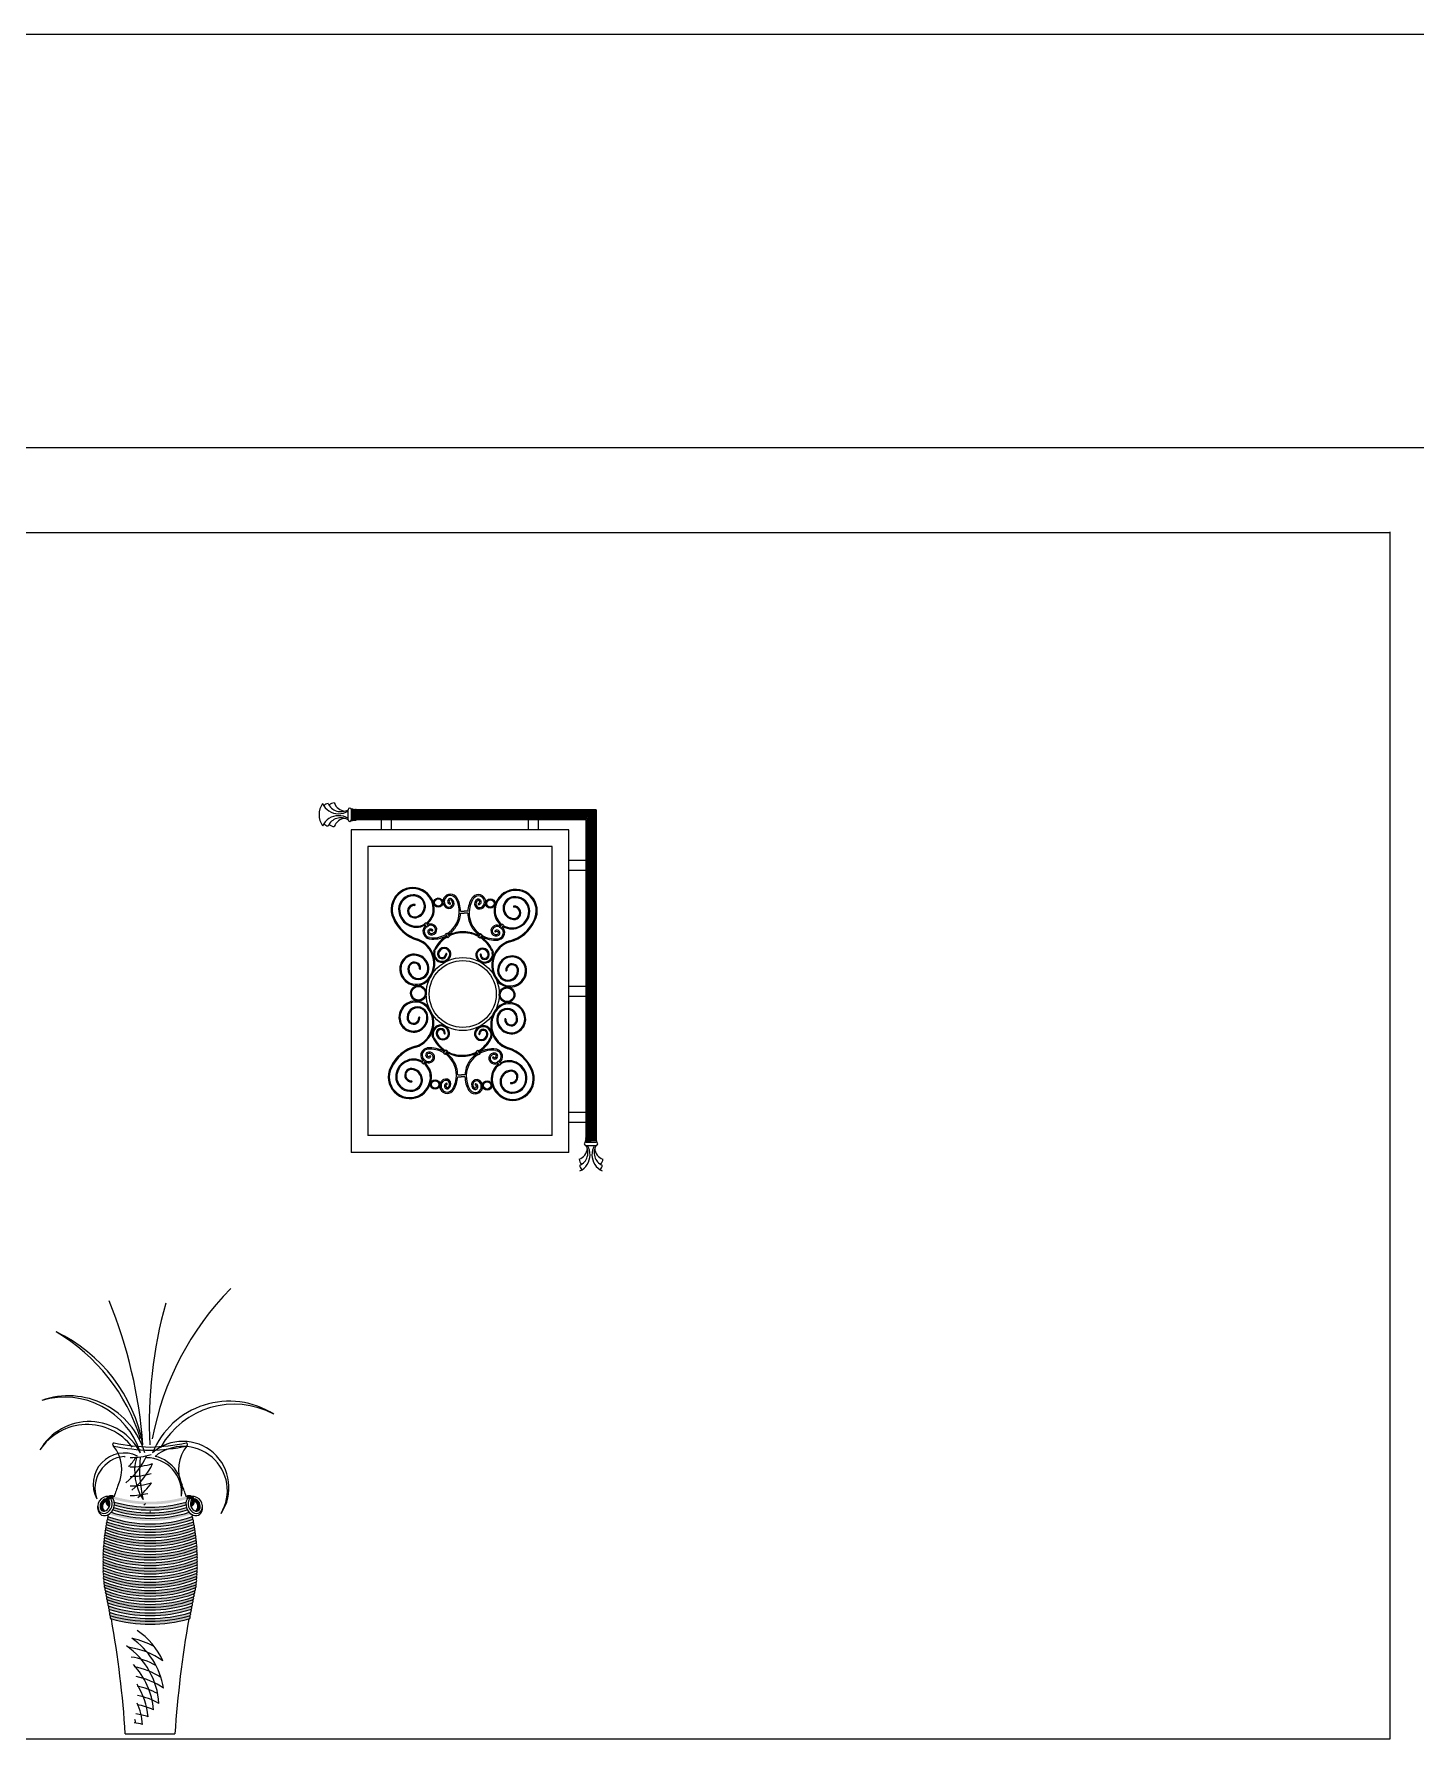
# Model space of a CAD drawing. Header units: millimetres. Extents: x 587797 to 2274247, y 1711 to 439204.
# Drawn here: x 1022773 to 1026785, y 287267 to 292217 of the extents above; entities that cross this region are included whole.
import ezdxf

# ---------------------------------------------------------------- set-up
doc = ezdxf.new("R2010")
doc.units = ezdxf.units.MM
doc.layers.add('finiture', color=7, linetype='Continuous', lineweight=20)

msp = doc.modelspace()

# ---------------------------------------------------------------- hatches: boundary and pattern name
at = {"layer": 'finiture'}
for points in [[(1022966.772, 287932.664, 0.24358471), (1022977.365, 287928.018, 0.01717631), (1022978.826, 287928.551, -0.60372783), (1022981.054, 287956.776, -0.12101526), (1022982.681, 287964.232, 0.48028953)], [(1023002.873, 287963.448, -0.01535015), (1023003.117, 287963.44, -0.78074025), (1023005.447, 287970.804, 1.11333498), (1022991.73, 287942.104, 0.08398884), (1022992.989, 287949.552, -1.14934098)], [(1023216.836, 287963.44, 0.78074025), (1023214.506, 287970.804, -0.14412783), (1023005.447, 287970.804, 0.78074025), (1023003.117, 287963.44, 0.14748136)], [(1023213.984, 287946.477, -0.05859346), (1023214.393, 287954.655, -0.14396513), (1023005.56, 287954.655, -0.05859346), (1023005.969, 287946.477, 0.14337744)], [(1023216.836, 287963.44, -0.01535015), (1023217.08, 287963.448, -1.14934098), (1023226.965, 287949.552, 0.08398884), (1023228.223, 287942.104, 1.11333498), (1023214.506, 287970.804, -0.78074025)], [(1023241.127, 287928.551, 0.01717631), (1023242.588, 287928.018, 0.24358471), (1023253.181, 287932.664, 0.48028953), (1023237.272, 287964.232, -0.12101526), (1023238.899, 287956.776, -0.60372783)], [(1022984.798, 287888.821, -0.76094135), (1022986.388, 287896.4, 0.17187061), (1023233.566, 287896.4, -0.76094135), (1023235.156, 287888.821, 0.01209478), (1023234.962, 287888.84, -0.17393358), (1022984.991, 287888.84, 0.01209478)], [(1023232.108, 287903.945, 0.71564653), (1023230.53, 287911.44, -0.0042311), (1023230.47, 287911.41, 0.0021081), (1023230.5, 287911.425, 0.00000782), (1023230.496, 287911.444, -0.16735285), (1022989.457, 287911.444, 0.00000782), (1022989.453, 287911.425, -0.00212298), (1022989.423, 287911.44, 0.71564653), (1022987.845, 287903.945, 0.16972295)], [(1023228.824, 287918.93, 0.06782308), (1023229.701, 287919.535, -0.06163057), (1023223.142, 287925.113, -0.15660917), (1022996.811, 287925.113, -0.06163057), (1022990.253, 287919.535, 0.06782308), (1022991.13, 287918.93, 0.16489958)], [(1023218.385, 287931.679, -0.05550426), (1023215.362, 287938.825, -0.14535862), (1023004.591, 287938.825, -0.05550426), (1023001.568, 287931.679, 0.14971665)], [(1022977.657, 287835.065, -0.77094341), (1022978.553, 287842.869, 0.18349977), (1023241.4, 287842.869, -0.77094341), (1023242.296, 287835.065, 0.00952825), (1023242.145, 287835.095, -0.1846124), (1022977.809, 287835.095, 0.00952825)], [(1022980.326, 287858.317, 0.78472297), (1022979.328, 287850.634, 0.1823437), (1023240.626, 287850.634, 0.78472297), (1023239.627, 287858.317, -0.18085539)], [(1023239.627, 287858.317, 0.00005806), (1023239.609, 287858.46, 0.80419507), (1023238.6, 287865.992, -0.17932691), (1022981.353, 287865.992, 0.80419507), (1022980.344, 287858.46, 0.00005806), (1022980.326, 287858.317, 0.18085539)], [(1023237.48, 287873.637, 0.0000321), (1023237.468, 287873.716, 0.7977356), (1023236.267, 287881.253, -0.17586472), (1022983.686, 287881.253, 0.81861917), (1022982.671, 287873.647, 0.01265962), (1022982.474, 287873.637, 0.1776629)], [(1023244.155, 287803.638, -0.18762297), (1022975.799, 287803.638, 0.75807912), (1022975.546, 287795.68, 0.00013418), (1022975.544, 287795.679, 0.18800552), (1023244.41, 287795.679), (1023244.41, 287795.68), (1023244.41, 287795.68, 0.75786685)], [(1022976.608, 287819.44, 0.72752677), (1022975.797, 287811.697, 0.18762606), (1023244.157, 287811.697, 0.72752677), (1023243.345, 287819.44, -0.18640959)], [(1022976.47, 287819.408, -0.77458643), (1022977.16, 287827.285, 0.18558297), (1023242.793, 287827.285, -0.77458643), (1023243.484, 287819.408, 0.00865806), (1023243.345, 287819.44, -0.18640959), (1022976.608, 287819.44, 0.00865806)], [(1023244.613, 287779.643, 0.75040417), (1023244.563, 287787.681, -0.18823571), (1022975.39, 287787.681, 0.75040417), (1022975.34, 287779.643, 0.18831123)], [(1023244.559, 287771.563, 0.74664286), (1023244.613, 287779.643, -0.18831123), (1022975.34, 287779.643, 0.74664286), (1022975.394, 287771.563, 0.18822974)], [(1023244.13, 287755.28, 0.73870949), (1023244.398, 287763.443, -0.18798881), (1022975.555, 287763.443, 0.73870949), (1022975.823, 287755.28, 0.187586)], [(1022976.202, 287747.076, 0.7302841), (1022976.691, 287738.828, 0.18628463), (1023243.262, 287738.828, 0.7302841), (1023243.752, 287747.076, -0.18701878)], [(1023242.659, 287730.538, 0.72590866), (1023243.262, 287738.828, -0.18628463), (1022976.691, 287738.828, 0.72590866), (1022977.295, 287730.538, 0.18538097)], [(1023241.102, 287713.828, 0.71687799), (1023241.939, 287722.205, -0.18430521), (1022978.014, 287722.205, 0.71687799), (1022978.851, 287713.828, 0.18305476)], [(1023239.889, 287705.313, 0.73067203), (1023241.102, 287713.828, -0.18305476), (1022978.851, 287713.828, 0.73067203), (1022980.065, 287705.313, 0.18124515)], [(1022983.752, 287687.837, -0.00001901), (1022983.726, 287687.847, 0.17585261), (1023236.291, 287687.87, -0.0011758), (1023236.309, 287687.857, 0.66880445), (1023238.074, 287696.58, -0.17854513), (1022981.879, 287696.58, 0.67710056)], [(1022988.491, 287661.34, 0.16489527), (1023231.462, 287661.34, 0.58812766), (1023232.695, 287670.469, -0.00010111), (1023232.553, 287670.42, 0.68238837), (1023234.574, 287679.156, -0.01124025), (1023234.361, 287679.117, -0.17304496), (1022985.592, 287679.117, -0.01124025), (1022985.379, 287679.156, 0.68238837), (1022987.4, 287670.42, -0.00010111), (1022987.259, 287670.469, 0.58812766)], [(1023227.476, 287642.742, 0.64174638), (1023229.213, 287651.927, -0.15805698), (1022990.741, 287651.927, 0.64174638), (1022992.477, 287642.742, 0.15224132)], [(1023224.63, 287624.702, 0.61448942), (1023225.778, 287633.619, -0.14674262), (1022994.175, 287633.619, 0.61448942), (1022995.323, 287624.702, 0.14219877)], [(1023222.934, 287615.664, 0.63232324), (1023224.06, 287624.537, -0.14146222), (1022995.894, 287624.537, 0.63232324), (1022997.02, 287615.664, 0.13715741)]]:
    msp.add_hatch(color=256, dxfattribs=at).paths.add_polyline_path(points)

# ---------------------------------------------------------------- linework, layer by layer
for p, q in [((971709.651, 292216.983, 442.155), (1042859.651, 292216.983, 442.155)), ((971709.651, 291016.983, 442.155), (1042859.651, 291016.983, 442.155)), ((1026709.651, 290769.253, 442.155), (1016709.651, 290769.253, 442.155)), ((1026709.651, 287266.983, 442.155), (1026709.651, 290771.594, 442.155)), ((1026709.651, 287266.983, 442.155), (1026709.651, 290769.253, 442.155)), ((1016709.651, 287266.983, 442.155), (1026709.651, 287266.983, 442.155))]:
    msp.add_line(p, q)
at = {"layer": 'finiture', "linetype": 'Continuous'}
for p, q in [((1023684.472, 289935.777), (1023684.472, 289965)), ((1023694.213, 289950.388), (1023694.213, 289965.624)), ((1023694.213, 289935.777), (1023694.213, 289965)), ((1023694.213, 289950.388), (1023694.213, 289935.153)), ((1023698.413, 289935.777), (1023698.413, 289965.624)), ((1023698.413, 289965), (1023698.413, 289935.153)), ((1023700.849, 289965), (1023700.849, 289935.777)), ((1023703.284, 289965), (1023703.284, 289935.777)), ((1023705.719, 289965), (1023705.719, 289935.777)), ((1023708.154, 289965), (1023708.154, 289935.777)), ((1024404.514, 289965), (1023708.154, 289965)), ((1024402.079, 289962.565), (1023708.154, 289962.565)), ((1024399.643, 289960.129), (1023708.154, 289960.129)), ((1024397.208, 289957.694), (1023708.154, 289957.694)), ((1024394.773, 289955.259), (1023708.154, 289955.259)), ((1024392.338, 289952.824), (1023708.154, 289952.824)), ((1024389.902, 289950.388), (1023708.154, 289950.388)), ((1024387.467, 289947.953), (1023708.154, 289947.953)), ((1024385.032, 289945.518), (1023708.154, 289945.518)), ((1024382.597, 289943.083), (1023708.154, 289943.083)), ((1024380.161, 289940.647), (1023708.154, 289940.647)), ((1024377.726, 289938.212), (1023708.154, 289938.212)), ((1024375.291, 289935.777), (1023708.154, 289935.777)), ((1023781.212, 289906.554), (1023781.212, 289935.777)), ((1023810.435, 289906.554), (1023810.435, 289935.777)), ((1024208.591, 289906.554), (1024208.591, 289935.777)), ((1024237.815, 289906.554), (1024237.815, 289935.777)), ((1024375.291, 289935.777), (1024375.291, 289013.897)), ((1024377.726, 289938.212), (1024377.726, 289013.897)), ((1024380.161, 289940.647), (1024380.161, 289013.897)), ((1024382.597, 289943.083), (1024382.597, 289013.897)), ((1024385.032, 289945.518), (1024385.032, 289013.897)), ((1024387.467, 289947.953), (1024387.467, 289013.897)), ((1024389.902, 289950.388), (1024389.902, 289013.897)), ((1024392.338, 289952.824), (1024392.338, 289013.897)), ((1024394.773, 289955.259), (1024394.773, 289013.897)), ((1024397.208, 289957.694), (1024397.208, 289013.897)), ((1024399.643, 289960.129), (1024399.643, 289013.897)), ((1024402.079, 289962.565), (1024402.079, 289013.897)), ((1024404.514, 289965), (1024404.514, 289013.897)), ((1024325.484, 289818.885), (1024374.801, 289818.885)), ((1024325.484, 289789.662), (1024374.801, 289789.662)), ((1024325.484, 289452.867), (1024374.801, 289452.867)), ((1024325.484, 289423.644), (1024374.801, 289423.644)), ((1024325.484, 289086.849), (1024374.801, 289086.849)), ((1024325.484, 289057.626), (1024374.801, 289057.626)), ((1024404.514, 289004.156), (1024374.667, 289004.156)), ((1024389.902, 288999.955), (1024374.667, 288999.955)), ((1024404.514, 289013.897), (1024375.291, 289013.897)), ((1024404.514, 289011.462), (1024375.291, 289011.462)), ((1024404.514, 289009.026), (1024375.291, 289009.026)), ((1024404.514, 289006.591), (1024375.291, 289006.591)), ((1024375.291, 289004.156), (1024405.138, 289004.156)), ((1024375.291, 288999.955), (1024404.514, 288999.955)), ((1024375.291, 288990.214), (1024404.514, 288990.214)), ((1024389.902, 288999.955), (1024405.138, 288999.955))]:
    msp.add_line(p, q, dxfattribs=at)
at = {"layer": 'finiture'}
for p, q in [((1023693.543, 289906.554), (1023693.543, 288969.956)), ((1024325.484, 289906.554), (1023693.543, 289906.554)), ((1024325.484, 288969.956), (1024325.484, 289906.554)), ((1023742.248, 289857.849), (1023742.248, 289018.662)), ((1024276.779, 289857.849), (1023742.248, 289857.849)), ((1024276.779, 289018.662), (1024276.779, 289857.849)), ((1023997.104, 289707.023), (1023994.43, 289710.151)), ((1024047.573, 289706.149), (1024050.353, 289709.183)), ((1023905.922, 289633.968), (1023912.559, 289623.456)), ((1023910.906, 289637.109), (1023917.54, 289626.602)), ((1024011.145, 289664.485), (1024021.606, 289664.304)), ((1024011.247, 289670.375), (1024021.708, 289670.194)), ((1024032.067, 289664.123), (1024021.606, 289664.304)), ((1024032.169, 289670.013), (1024021.708, 289670.194)), ((1024131.299, 289633.293), (1024124.305, 289623.022)), ((1024136.171, 289629.982), (1024129.174, 289619.706)), ((1023921.475, 289593.632), (1023917.559, 289594.898)), ((1023967.28, 289603.701), (1023973.917, 289593.19)), ((1023972.264, 289606.842), (1023978.898, 289596.335)), ((1024068.93, 289605.168), (1024061.936, 289594.897)), ((1024073.802, 289601.857), (1024066.805, 289591.581)), ((1024119.231, 289590.208), (1024123.188, 289591.339)), ((1023898.923, 289229.695), (1023905.92, 289239.971)), ((1023903.795, 289226.384), (1023910.789, 289236.655)), ((1023915.863, 289269.469), (1023911.906, 289268.338)), ((1023961.292, 289257.82), (1023968.289, 289268.096)), ((1023966.164, 289254.509), (1023973.158, 289264.78)), ((1024062.83, 289252.835), (1024056.196, 289263.342)), ((1024067.814, 289255.976), (1024061.177, 289266.487)), ((1024113.619, 289266.045), (1024117.535, 289264.779)), ((1024124.188, 289222.568), (1024117.554, 289233.075)), ((1024129.172, 289225.709), (1024122.535, 289236.221)), ((1024002.925, 289189.664), (1024013.386, 289189.483)), ((1024003.027, 289195.554), (1024013.488, 289195.373)), ((1024023.847, 289189.302), (1024013.386, 289189.483)), ((1024023.949, 289195.192), (1024013.488, 289195.373)), ((1023987.522, 289153.528), (1023984.741, 289150.494)), ((1024037.99, 289152.654), (1024040.664, 289149.526)), ((1024276.779, 289018.662), (1023742.248, 289018.662)), ((1024325.484, 288969.956), (1023693.543, 288969.956)), ((1023037.92, 287281.238, 442.155), (1023182.033, 287281.238, 442.155))]:
    msp.add_line(p, q, dxfattribs=at)
for centre, radius in [((1023946.448, 289695.133), 13.537), ((1023946.448, 289695.133), 10.592), ((1024097.787, 289692.513), 13.537), ((1024097.787, 289692.513), 10.592), ((1024017.547, 289429.838), 106.037), ((1024017.547, 289429.838), 97.201), ((1023888.867, 289432.066), 22.662), ((1023888.867, 289432.066), 19.717), ((1024146.227, 289427.611), 22.662), ((1024146.227, 289427.611), 19.717), ((1023937.308, 289167.164), 13.537), ((1023937.308, 289167.164), 10.592), ((1024088.646, 289164.544), 13.537), ((1024088.646, 289164.544), 10.592)]:
    msp.add_circle(centre, radius, dxfattribs=at)
at = {"layer": 'finiture', "linetype": 'Continuous'}
for centre, radius, start, end in [((1023657.982, 289950.388), 57.591, 145.553296, 214.446704), ((1023656.871, 290004.119), 50.978, 204.517676, 269.732575), ((1023628.433, 289964.493), 18.698, 95.096396, 140.256088), ((1023663.713, 289999.826), 40.544, 204.338402, 300.797772), ((1023646.288, 289960.601), 24.388, 93.843994, 133.782785), ((1023678.095, 289996.257), 35.307, 198.705937, 265.834206), ((1023656.871, 289896.658), 50.978, 90.267425, 155.482324), ((1023628.433, 289936.284), 18.698, 219.743912, 264.903604), ((1023663.713, 289900.95), 40.544, 59.202228, 155.661598), ((1023646.288, 289940.176), 24.388, 226.217215, 266.156006), ((1023678.095, 289904.52), 35.307, 94.165794, 161.294063), ((1023656.675, 290008.157), 55.016, 269.955686, 300.347421), ((1023656.675, 289892.62), 55.016, 59.652579, 90.044314), ((1023689.342, 289965), 4.871, 0, 180), ((1023689.342, 289935.777), 4.871, 180, 0), ((1023696.313, 289965.312), 2.123, 8.445334, 171.554666), ((1023696.313, 289935.465), 2.123, 188.445334, 351.554666), ((1023699.631, 289965), 1.218, 0, 180), ((1023699.631, 289935.777), 1.218, 180, 0), ((1023702.066, 289965), 1.218, 0, 180), ((1023702.066, 289935.777), 1.218, 180, 0), ((1023704.502, 289965), 1.218, 0, 180), ((1023704.502, 289935.777), 1.218, 180, 0), ((1023706.937, 289965), 1.218, 0, 180), ((1023706.937, 289935.777), 1.218, 180, 0), ((1024344.034, 288983.838), 35.307, 288.705937, 355.834206), ((1024340.465, 288969.455), 40.544, 294.338402, 30.797772), ((1024375.291, 288995.085), 4.871, 90, 270), ((1024374.979, 289002.055), 2.123, 98.445334, 261.554666), ((1024375.291, 289012.679), 1.218, 90, 270), ((1024375.291, 289010.244), 1.218, 90, 270), ((1024375.291, 289007.809), 1.218, 90, 270), ((1024375.291, 289005.373), 1.218, 90, 270), ((1024332.134, 288962.418), 55.016, 359.955686, 30.347421), ((1024447.671, 288962.418), 55.016, 149.652579, 180.044314), ((1024439.34, 288969.455), 40.544, 149.202228, 245.661598), ((1024435.771, 288983.838), 35.307, 184.165794, 251.294063), ((1024404.514, 289012.679), 1.218, 270, 90), ((1024404.514, 289010.244), 1.218, 270, 90), ((1024404.514, 289007.809), 1.218, 270, 90), ((1024404.514, 289005.373), 1.218, 270, 90), ((1024404.514, 288995.085), 4.871, 270, 90), ((1024404.826, 289002.055), 2.123, 278.445334, 81.554666), ((1024379.69, 288952.03), 24.388, 183.843994, 223.782785), ((1024375.798, 288934.176), 18.698, 185.096396, 230.256088), ((1024336.172, 288962.613), 50.978, 294.517676, 359.732575), ((1024443.633, 288962.613), 50.978, 180.267425, 245.482324), ((1024404.007, 288934.176), 18.698, 309.743912, 354.903604), ((1024400.115, 288952.03), 24.388, 316.217215, 356.156006)]:
    msp.add_arc(centre, radius, start, end, dxfattribs=at)
at = {"layer": 'finiture'}
for centre, radius, start, end in [((1023872.367, 289676.065), 62.654, 353.067252, 204.593901), ((1023872.367, 289676.065), 59.709, 353.067252, 204.593901), ((1024171.164, 289670.892), 62.654, 333.422444, 184.949094), ((1024171.164, 289670.892), 59.709, 333.422444, 184.949094), ((1023883.185, 289675.572), 51.83, 178.69962, 298.965545), ((1023872.939, 289675.804), 41.581, 89.008173, 178.69962), ((1023883.185, 289675.572), 48.884, 178.69962, 298.766236), ((1023872.939, 289675.804), 38.636, 88.81077, 178.69962), ((1023876.979, 289670.579), 19.57, 86.841819, 271.174527), ((1023876.979, 289670.579), 16.624, 86.841819, 271.174527), ((1023876.069, 289684.227), 33.24, 272.260559, 94.158021), ((1023876.069, 289684.227), 30.294, 272.260559, 94.407359), ((1023877.937, 289688.65), 1.473, 268.35638, 85.327258), ((1023883.185, 289675.572), 48.884, 305.675033, 359.316726), ((1023883.185, 289675.572), 51.83, 305.481279, 359.316726), ((1023981.373, 289698.211), 21.523, 42.440911, 228.233065), ((1023981.373, 289698.211), 17.694, 42.440911, 225.042348), ((1023975.406, 289690.683), 11.947, 225.528446, 244.860792), ((1023958.048, 289674.852), 15.317, 44.038306, 45.042348), ((1023977.153, 289693.326), 11.259, 224.038306, 59.329105), ((1023977.153, 289693.326), 15.088, 243.117537, 61.31803), ((1023981.833, 289698.643), 8.324, 72.077753, 255.059774), ((1023981.833, 289698.643), 4.495, 76.316721, 255.059774), ((1023979.652, 289692.591), 1.991, 270.996115, 59.123433), ((1023931.581, 289668.809), 75.853, 326.297799, 30.251724), ((1032813.74, 297774.843), 11946.881, 222.4409114, 222.4544215), ((1023991.812, 289703.937), 9.956, 30.251724, 42.454421), ((1023931.581, 289668.809), 79.682, 1.12662, 30.251724), ((1024111.734, 289665.69), 79.682, 147.764622, 176.889725), ((1024111.734, 289665.69), 75.853, 147.764622, 211.718546), ((1024052.755, 289702.882), 9.956, 135.561924, 147.764622), ((1015515.483, 298074.317), 11946.881, 315.5619242, 315.5754343), ((1024062.99, 289696.798), 21.523, 309.78328, 135.575434), ((1024062.99, 289696.798), 17.694, 312.973998, 135.575434), ((1024067.038, 289691.77), 15.088, 116.698316, 294.898809), ((1024067.038, 289691.77), 11.259, 118.687241, 313.97804), ((1024062.545, 289697.246), 8.324, 282.956572, 105.938593), ((1024062.545, 289697.246), 4.495, 282.956572, 101.699625), ((1024064.514, 289691.122), 1.991, 118.892913, 267.020231), ((1024068.692, 289689.068), 11.947, 293.155554, 312.4879), ((1024085.492, 289672.646), 15.317, 132.973998, 133.97804), ((1024167.746, 289679.177), 33.24, 83.858325, 265.755787), ((1024167.746, 289679.177), 30.294, 83.608987, 265.755787), ((1024166.032, 289683.662), 1.473, 92.689088, 269.659965), ((1024166.364, 289665.569), 19.57, 266.841819, 91.174527), ((1024166.364, 289665.569), 16.624, 266.841819, 91.174527), ((1024170.583, 289670.651), 38.636, 359.316726, 89.205576), ((1024170.583, 289670.651), 41.581, 359.316726, 89.008173), ((1023918.572, 289692.891), 111.74, 202.578209, 252.98212), ((1023918.572, 289692.891), 108.794, 202.578209, 252.98212), ((1023923.566, 289611.541), 21.523, 130.135183, 250.154688), ((1023923.566, 289611.541), 17.694, 131.852029, 250.154688), ((1023883.185, 289675.572), 47.412, 298.657277, 305.780953), ((1023923.566, 289611.541), 16.221, 111.807255, 132.731443), ((1023923.566, 289611.541), 21.523, 64.362533, 114.403514), ((1023923.566, 289611.541), 17.694, 64.362533, 112.686668), ((1023927.118, 289616.779), 15.088, 234.515484, 52.715977), ((1023927.118, 289616.779), 11.259, 236.504409, 51.184143), ((1023928.223, 289619.943), 8.118, 49.524743, 67.067153), ((1023928.223, 289619.943), 11.947, 47.734807, 67.067153), ((1023953.377, 289649.42), 30.633, 229.524743, 231.184143), ((1023931.581, 289668.809), 75.853, 303.263139, 326.297799), ((1023931.581, 289668.809), 79.682, 303.215377, 326.297799), ((1023931.581, 289668.809), 79.682, 326.297799, 356.889725), ((1024111.734, 289665.69), 79.682, 181.12662, 211.718546), ((1024111.734, 289665.69), 75.853, 211.718546, 234.753207), ((1024114.393, 289613.537), 15.088, 125.300369, 303.500862), ((1024113.398, 289616.737), 11.947, 110.949192, 130.281538), ((1024160.335, 289670.774), 51.83, 178.69962, 232.535067), ((1024117.761, 289608.179), 21.523, 63.612831, 113.653812), ((1024117.761, 289608.179), 17.694, 65.329677, 113.653812), ((1024160.335, 289670.774), 48.884, 178.69962, 232.341313), ((1024160.335, 289670.774), 47.412, 232.235392, 239.359069), ((1024160.335, 289670.774), 51.83, 239.050801, 359.316726), ((1024160.335, 289670.774), 48.884, 239.25011, 359.316726), ((1024125.564, 289689.316), 108.804, 285.03538, 335.489451), ((1024125.568, 289689.307), 111.74, 285.034226, 335.438136), ((1023862.618, 289519.099), 70.868, 320.128633, 70.846514), ((1023862.618, 289519.099), 73.813, 320.11978, 70.846514), ((1023924.372, 289610.249), 8.324, 40.77374, 223.755761), ((1019860.509, 278353.91), 11946.881, 70.1411775, 70.1546875), ((1023922.291, 289599.704), 9.956, 250.141177, 262.343875), ((1023924.372, 289610.249), 4.495, 40.77374, 219.516793), ((1023931.581, 289668.809), 79.682, 262.343875, 298.977594), ((1023931.581, 289668.809), 75.853, 262.343875, 298.811226), ((1023928.869, 289614.849), 1.991, 236.710081, 24.837399), ((1024019.047, 289516.488), 94.298, 120.572971, 152.962097), ((1024019.047, 289516.488), 91.353, 120.518258, 153.569503), ((1023944.543, 289645.305), 47.412, 298.657277, 305.780953), ((1023984.924, 289581.275), 16.221, 111.807255, 132.731443), ((1024019.047, 289516.488), 94.298, 89.008173, 116.986376), ((1024019.047, 289516.488), 91.353, 89.008173, 116.815529), ((1024019.047, 289516.488), 91.353, 61.200817, 89.008173), ((1024019.047, 289516.488), 94.298, 61.02997, 89.008173), ((1024111.734, 289665.69), 79.682, 211.718546, 234.800968), ((1024055.392, 289580.055), 16.221, 45.284903, 66.209091), ((1024019.047, 289516.488), 91.353, 24.446843, 57.498087), ((1024097.966, 289642.649), 47.412, 232.235392, 239.359069), ((1024019.047, 289516.488), 94.298, 25.054248, 57.443374), ((1024111.734, 289665.69), 79.682, 239.038752, 275.672471), ((1024111.734, 289665.69), 75.853, 239.20512, 275.672471), ((1024175.474, 289513.683), 73.813, 107.169832, 217.896566), ((1024114.393, 289613.537), 11.259, 126.832203, 301.511936), ((1024175.474, 289513.683), 70.868, 107.169832, 217.887713), ((1024089.279, 289647.067), 30.633, 306.832203, 308.491603), ((1024113.398, 289616.737), 8.118, 110.949192, 128.491603), ((1024112.576, 289611.669), 1.991, 153.178947, 301.306264), ((1024116.911, 289606.916), 8.324, 314.260585, 137.242605), ((1024116.911, 289606.916), 4.495, 318.499552, 137.242605), ((1024118.626, 289596.305), 9.956, 275.672471, 287.875168), ((1027788.707, 278216.654), 11946.881, 107.8616581, 107.8751682), ((1024117.761, 289608.179), 17.694, 287.861658, 46.164317), ((1024117.761, 289608.179), 16.221, 45.284903, 66.209091), ((1024117.761, 289608.179), 21.523, 287.861658, 47.881162), ((1023876.828, 289503.318), 42.038, 358.357577, 179.658769), ((1023876.828, 289503.318), 39.093, 358.357577, 179.658769), ((1023957.927, 289547.265), 25.471, 165.151285, 350.943439), ((1010267.122, 293176.987), 14138.321, 345.1512848, 345.1647949), ((1023945.549, 289553.998), 11.782, 152.962097, 165.164795), ((1023957.927, 289547.265), 22.525, 165.151285, 350.943439), ((1010267.122, 293176.987), 14141.267, 345.1512848, 345.1685229), ((1023964.781, 289546.736), 20.324, 179.008173, 182.482472), ((1023963.906, 289545.428), 19.517, 7.571165, 175.121686), ((1023957.691, 289545.627), 13.218, 179.008173, 359.008173), ((1023963.906, 289545.428), 16.572, 7.571165, 175.121686), ((1023964.781, 289546.736), 17.379, 179.33827, 182.784056), ((1023963.906, 289545.428), 16.572, 7.571165, 174.776732), ((1023957.691, 289545.627), 10.272, 178.521749, 359.008173), ((1023969.441, 289545.82), 1.525, 343.948899, 194.067446), ((1023969.238, 289546.137), 11.193, 348.238819, 7.571165), ((1023969.238, 289546.137), 14.138, 348.238819, 7.571165), ((1024069.853, 289544.395), 14.138, 170.445181, 189.777527), ((1024075.157, 289543.502), 19.517, 2.89466, 170.445181), ((1024081.197, 289545.131), 25.471, 187.072907, 12.865061), ((1024069.853, 289544.395), 11.193, 170.445181, 189.777527), ((1024075.157, 289543.502), 16.572, 2.89466, 170.445181), ((1024075.157, 289543.502), 16.572, 3.239613, 170.445181), ((1024081.197, 289545.131), 22.525, 187.072907, 12.865061), ((1024069.639, 289544.086), 1.525, 343.948899, 194.067446), ((1024081.375, 289543.486), 13.218, 179.008173, 359.008173), ((1024081.375, 289543.486), 10.272, 179.008173, 359.494597), ((1024074.328, 289544.84), 17.379, 355.23229, 358.678076), ((1024074.328, 289544.84), 20.324, 355.533874, 359.008173), ((1037889.437, 292698.779), 14141.267, 192.8478227, 192.8650609), ((1024093.799, 289551.431), 11.782, 12.851551, 25.054248), ((1037889.437, 292698.779), 14138.321, 192.8515508, 192.8650609), ((1024160.725, 289498.403), 42.038, 358.357577, 179.658769), ((1024160.725, 289498.403), 39.093, 358.357577, 179.658769), ((1023882.711, 289502.772), 47.927, 170.389877, 289.128561), ((1023882.711, 289502.772), 44.981, 170.389877, 322.125529), ((1023876.84, 289503.992), 18.512, 354.891183, 183.125162), ((1023888.59, 289502.035), 30.261, 177.675268, 0.341078), ((1023876.84, 289503.992), 15.567, 354.891183, 183.125162), ((1023888.59, 289502.035), 27.316, 177.675268, 0.341078), ((1023893.874, 289503.175), 1.632, 200.424533, 329.357834), ((1024154.827, 289498.061), 44.981, 215.890817, 7.626469), ((1024148.926, 289497.528), 30.261, 177.675268, 0.341078), ((1024148.926, 289497.528), 27.316, 177.675268, 0.341078), ((1024154.827, 289498.061), 47.927, 248.887784, 7.626469), ((1024160.737, 289499.077), 18.512, 354.891183, 183.125162), ((1024143.685, 289498.85), 1.632, 208.658511, 337.591813), ((1024160.737, 289499.077), 15.567, 354.891183, 183.125162), ((1023882.711, 289502.772), 47.927, 289.128561, 319.696172), ((1024154.827, 289498.061), 47.927, 218.320174, 248.887784), ((1023880.267, 289361.616), 47.927, 68.887784, 187.626469), ((1023880.267, 289361.616), 44.981, 35.890817, 187.626469), ((1023886.168, 289362.149), 30.261, 357.675268, 180.341078), ((1023886.168, 289362.149), 27.316, 357.675268, 180.341078), ((1023859.621, 289345.994), 70.868, 287.169832, 37.887713), ((1023859.621, 289345.994), 73.813, 287.169832, 37.896566), ((1023880.267, 289361.616), 47.927, 38.320174, 68.887784), ((1024172.477, 289340.578), 73.813, 140.11978, 250.846514), ((1024172.477, 289340.578), 70.868, 140.128633, 250.846514), ((1024152.384, 289356.905), 47.927, 109.128561, 139.696172), ((1024146.504, 289357.642), 30.261, 357.675268, 180.341078), ((1024152.384, 289356.905), 44.981, 350.389877, 142.125529), ((1024146.504, 289357.642), 27.316, 357.675268, 180.341078), ((1024152.384, 289356.905), 47.927, 350.389877, 109.128561), ((1023874.369, 289361.274), 42.038, 178.357577, 359.658769), ((1023874.369, 289361.274), 39.093, 178.357577, 359.658769), ((1023874.358, 289360.6), 18.512, 174.891183, 3.125162), ((1023874.358, 289360.6), 15.567, 174.891183, 3.125162), ((1023891.41, 289360.827), 1.632, 28.658511, 157.591813), ((1023953.898, 289314.546), 25.471, 7.072907, 192.865061), ((1023953.898, 289314.546), 22.525, 7.072907, 192.865061), ((1023953.719, 289316.191), 13.218, 359.008173, 179.008173), ((1024077.168, 289312.412), 25.471, 345.151285, 170.943439), ((1024077.168, 289312.412), 22.525, 345.151285, 170.943439), ((1024158.266, 289356.359), 42.038, 178.357577, 359.658769), ((1024158.266, 289356.359), 39.093, 178.357577, 359.658769), ((1024158.254, 289355.685), 18.512, 174.891183, 3.125162), ((1024141.22, 289356.502), 1.632, 20.424533, 149.357834), ((1024158.254, 289355.685), 15.567, 174.891183, 3.125162), ((1023909.526, 289170.37), 111.74, 105.034226, 155.438136), ((1010145.657, 286160.898), 14138.321, 12.8515508, 12.8650609), ((1023941.295, 289308.246), 11.782, 192.851551, 205.054248), ((1024016.047, 289343.189), 94.298, 205.054248, 237.443374), ((1010145.657, 286160.898), 14141.267, 12.8478227, 12.8650609), ((1024016.047, 289343.189), 91.353, 204.446843, 237.498087), ((1023960.766, 289314.837), 20.324, 175.533874, 179.008173), ((1023959.937, 289316.175), 19.517, 182.89466, 350.445181), ((1023959.937, 289316.175), 16.572, 182.89466, 350.445181), ((1023960.766, 289314.837), 17.379, 175.23229, 178.678076), ((1023959.937, 289316.175), 16.572, 183.239613, 350.445181), ((1023953.719, 289316.191), 10.272, 359.008173, 179.494597), ((1023965.455, 289315.591), 1.525, 163.948899, 14.067446), ((1023965.242, 289315.282), 11.193, 350.445181, 9.777527), ((1023965.242, 289315.282), 14.138, 350.445181, 9.777527), ((1024065.856, 289313.54), 14.138, 168.238819, 187.571165), ((1024071.188, 289314.249), 19.517, 187.571165, 355.121686), ((1024065.856, 289313.54), 11.193, 168.238819, 187.571165), ((1024071.188, 289314.249), 16.572, 187.571165, 355.121686), ((1024071.188, 289314.249), 16.572, 187.571165, 354.776732), ((1024016.047, 289343.189), 91.353, 300.518258, 333.569503), ((1024016.047, 289343.189), 94.298, 300.572971, 332.962097), ((1024065.653, 289313.857), 1.525, 163.948899, 14.067446), ((1024077.403, 289314.05), 13.218, 359.008173, 179.008173), ((1024077.403, 289314.05), 10.272, 358.521749, 179.008173), ((1024070.314, 289312.941), 17.379, 359.33827, 2.784056), ((1024070.314, 289312.941), 20.324, 359.008173, 2.482472), ((1037767.972, 285682.69), 14141.267, 165.1512848, 165.1685229), ((1024089.545, 289305.679), 11.782, 332.962097, 345.164795), ((1037767.972, 285682.69), 14138.321, 165.1512848, 165.1647949), ((1023909.526, 289170.37), 108.794, 105.034226, 155.438136), ((1023874.76, 289188.903), 51.83, 59.050801, 179.316726), ((1023874.76, 289188.903), 48.884, 59.25011, 179.316726), ((1023917.333, 289251.498), 21.523, 107.861658, 227.881162), ((1023874.76, 289188.903), 47.412, 52.235392, 59.359069), ((1023917.333, 289251.498), 17.694, 107.861658, 226.164317), ((1023917.333, 289251.498), 16.221, 225.284903, 246.209091), ((1023874.76, 289188.903), 51.83, 358.69962, 52.535067), ((1023917.333, 289251.498), 21.523, 243.612831, 293.653812), ((1023918.183, 289252.761), 8.324, 134.260585, 317.242605), ((1023917.333, 289251.498), 17.694, 245.329677, 293.653812), ((1020246.387, 300643.023), 11946.881, 287.8616581, 287.8751682), ((1023920.702, 289246.14), 15.088, 305.300369, 123.500862), ((1023916.468, 289263.372), 9.956, 95.672471, 107.875168), ((1023918.183, 289252.761), 4.495, 138.499552, 317.242605), ((1023920.702, 289246.14), 11.259, 306.832203, 121.511936), ((1023923.36, 289193.987), 79.682, 59.038752, 95.672471), ((1023923.36, 289193.987), 75.853, 59.20512, 95.672471), ((1023922.518, 289248.008), 1.991, 333.178947, 121.306264), ((1023921.697, 289242.94), 8.118, 290.949192, 308.491603), ((1023921.697, 289242.94), 11.947, 290.949192, 310.281538), ((1023945.815, 289212.61), 30.633, 126.832203, 128.491603), ((1023937.128, 289217.028), 47.412, 52.235392, 59.359069), ((1023923.36, 289193.987), 75.853, 31.718546, 54.753207), ((1023979.702, 289279.622), 16.221, 225.284903, 246.209091), ((1023923.36, 289193.987), 79.682, 31.718546, 54.800968), ((1024016.047, 289343.189), 94.298, 241.02997, 269.008173), ((1024016.047, 289343.189), 91.353, 241.200817, 269.008173), ((1023923.36, 289193.987), 75.853, 327.764622, 31.718546), ((1023923.36, 289193.987), 79.682, 1.12662, 31.718546), ((1024016.047, 289343.189), 94.298, 269.008173, 296.986376), ((1024016.047, 289343.189), 91.353, 269.008173, 296.815529), ((1024103.514, 289190.868), 79.682, 146.297799, 176.889725), ((1024103.514, 289190.868), 75.853, 146.297799, 210.251724), ((1024103.514, 289190.868), 79.682, 123.215377, 146.297799), ((1024103.514, 289190.868), 75.853, 123.263139, 146.297799), ((1024050.17, 289278.402), 16.221, 291.807255, 312.731443), ((1024090.551, 289214.372), 47.412, 118.657277, 125.780953), ((1024103.514, 289190.868), 79.682, 82.343875, 118.977594), ((1024103.514, 289190.868), 75.853, 82.343875, 118.811226), ((1024107.976, 289242.898), 15.088, 54.515484, 232.715977), ((1024107.976, 289242.898), 11.259, 56.504409, 231.184143), ((1024106.871, 289239.734), 11.947, 227.734807, 247.067153), ((1024081.717, 289210.257), 30.633, 49.524743, 51.184143), ((1024106.871, 289239.734), 8.118, 229.524743, 247.067153), ((1024111.528, 289248.136), 21.523, 244.362533, 294.403514), ((1024111.528, 289248.136), 17.694, 244.362533, 292.686668), ((1024106.226, 289244.828), 1.991, 56.710081, 204.837399), ((1024110.722, 289249.428), 8.324, 220.77374, 43.755761), ((1024110.722, 289249.428), 4.495, 220.77374, 39.516793), ((1024112.803, 289259.973), 9.956, 70.141177, 82.343875), ((1028174.585, 300505.767), 11946.881, 250.1411775, 250.1546875), ((1024111.528, 289248.136), 17.694, 311.852029, 70.154688), ((1024111.528, 289248.136), 16.221, 291.807255, 312.731443), ((1024111.528, 289248.136), 21.523, 310.135183, 70.154688), ((1024151.909, 289184.105), 51.83, 358.69962, 118.965545), ((1024151.909, 289184.105), 48.884, 358.69962, 118.766236), ((1024116.522, 289166.786), 108.794, 22.578209, 72.98212), ((1024116.522, 289166.786), 111.74, 22.578209, 72.98212), ((1023863.931, 289188.785), 62.654, 153.422444, 4.949094), ((1023863.931, 289188.785), 59.709, 153.422444, 4.949094), ((1023864.512, 289189.026), 41.581, 179.316726, 269.008173), ((1023864.512, 289189.026), 38.636, 179.316726, 269.205576), ((1023868.73, 289194.108), 19.57, 86.841819, 271.174527), ((1023868.73, 289194.108), 16.624, 86.841819, 271.174527), ((1023867.348, 289180.5), 33.24, 263.858325, 85.755787), ((1023867.348, 289180.5), 30.294, 263.608987, 85.755787), ((1023874.76, 289188.903), 48.884, 358.69962, 52.341313), ((1023972.105, 289162.879), 21.523, 129.78328, 315.575434), ((1023966.402, 289170.609), 11.947, 113.155554, 132.4879), ((1023968.056, 289167.907), 11.259, 298.687241, 133.97804), ((1023968.056, 289167.907), 15.088, 296.698316, 114.898809), ((1023923.36, 289193.987), 79.682, 327.764622, 356.889725), ((1024103.514, 289190.868), 79.682, 181.12662, 210.251724), ((1024057.942, 289166.351), 15.088, 63.117537, 241.31803), ((1024059.689, 289168.994), 11.947, 45.528446, 64.860792), ((1024162.728, 289183.612), 62.654, 173.067252, 24.593901), ((1024151.909, 289184.105), 51.83, 125.481279, 179.316726), ((1024162.728, 289183.612), 59.709, 173.067252, 24.593901), ((1024151.909, 289184.105), 48.884, 125.675033, 179.316726), ((1024151.909, 289184.105), 47.412, 118.657277, 125.780953), ((1024159.025, 289175.45), 33.24, 92.260559, 274.158021), ((1024159.025, 289175.45), 30.294, 92.260559, 274.407359), ((1024158.115, 289189.098), 19.57, 266.841819, 91.174527), ((1024158.115, 289189.098), 16.624, 266.841819, 91.174527), ((1024162.155, 289183.873), 38.636, 268.81077, 358.69962), ((1024162.155, 289183.873), 41.581, 269.008173, 358.69962), ((1023869.062, 289176.015), 1.473, 272.689088, 89.659965), ((1023972.105, 289162.879), 17.694, 132.973998, 315.575434), ((1023949.603, 289187.031), 15.317, 312.973998, 313.97804), ((1023972.55, 289162.431), 8.324, 102.956572, 285.938593), ((1023972.55, 289162.431), 4.495, 102.956572, 281.699625), ((1023970.58, 289168.555), 1.991, 298.892913, 87.020231), ((1032519.611, 280785.36), 11946.881, 135.5619242, 135.5754343), ((1023982.339, 289156.795), 9.956, 315.561924, 327.764622), ((1024043.283, 289155.74), 9.956, 210.251724, 222.454421), ((1015221.355, 281084.834), 11946.881, 42.4409114, 42.4544215), ((1024053.722, 289161.466), 21.523, 222.440911, 48.233065), ((1024053.722, 289161.466), 17.694, 222.440911, 45.042348), ((1024057.942, 289166.351), 11.259, 44.038306, 239.329105), ((1024053.261, 289161.034), 8.324, 252.077753, 75.059774), ((1024053.261, 289161.034), 4.495, 256.316721, 75.059774), ((1024055.442, 289167.086), 1.991, 90.996115, 239.123433), ((1024077.046, 289184.825), 15.317, 224.038306, 225.042348), ((1024157.157, 289171.027), 1.473, 88.35638, 265.327258), ((1023005.918, 288121.563, 442.155), 4.908, 98.001474, 238.621836), ((1022921.794, 288049.857, 442.155), 105.886, 334.286299, 39.615512), ((1023125.121, 288705.925, 442.155), 601.015, 258.311655, 268.556137), ((1023125.121, 288705.925, 442.155), 591.772, 258.311655, 268.533582), ((1023051.8, 288303.585, 442.155), 219.542, 269.984864, 286.154896), ((1023094.833, 288705.925, 442.155), 591.772, 271.466418, 281.688345), ((1023094.833, 288705.925, 442.155), 601.015, 271.443863, 281.688345), ((1023298.159, 288049.857, 442.155), 105.886, 140.384488, 205.713701), ((1023214.036, 288121.563, 442.155), 4.908, 301.378164, 81.998526), ((1022866.211, 288223.816, 442.155), 219.542, 320.649952, 321.279989), ((1022901.039, 288181.092, 442.155), 219.542, 309.171001, 335.350833), ((1022883.625, 288202.454, 442.155), 219.542, 318.339924, 327.231108), ((1023051.8, 288276.025, 442.155), 219.542, 269.984864, 287.32863), ((1022918.452, 288159.73, 442.155), 219.542, 309.171001, 334.855769), ((1023596.432, 287779.775, 442.155), 621.092, 158.845668, 162.087211), ((1023051.8, 288248.465, 442.155), 219.542, 269.984864, 286.198921), ((1023051.8, 288220.905, 442.155), 219.542, 269.984864, 286.536158), ((1022935.866, 288138.369, 442.155), 219.542, 309.171001, 324.359755), ((1022623.521, 287779.775, 442.155), 621.092, 17.912789, 21.154332), ((1022984.335, 287939.067, 442.155), 26.804, 166.763996, 235.550311), ((1022977.585, 287935.69, 442.155), 20.529, 161.87161, 162.699019), ((1022987.368, 287942.077, 442.155), 29.293, 85.841537, 206.937333), ((1022987.368, 287942.077, 442.155), 22.645, 101.944609, 204.562556), ((1022987.368, 287942.077, 442.155), 15.997, 113.246243, 237.72844), ((1022970.344, 287949.547, 442.155), 22.645, 288.062597, 32.029243), ((1022997.045, 287957.192, 442.155), 15.997, 58.316134, 250.595118), ((1022970.344, 287949.547, 442.155), 29.293, 292.065384, 33.100888), ((1022970.992, 287948.827, 442.155), 35.056, 297.524385, 9.569997), ((1022996.961, 287957.19, 442.155), 8.609, 46.624821, 242.52342), ((1022970.344, 287949.547, 442.155), 29.293, 26.937333, 32.029243), ((1023005.203, 287966.831, 442.155), 3.981, 86.482282, 238.404647), ((1023005.203, 287966.831, 442.155), 3.981, 86.482282, 238.404647), ((1022970.992, 287948.827, 442.155), 35.056, 9.569997, 24.707978), ((1023002.873, 287959.467, 442.155), 3.981, 86.482282, 90.280223), ((1023109.977, 288309.783, 442.155), 370.161, 253.615388, 286.384612), ((1023109.977, 288301.725, 442.155), 370.161, 253.68137, 286.31863), ((1023051.8, 288193.345, 442.155), 219.542, 269.984864, 283.486774), ((1022953.279, 288117.007, 442.155), 219.542, 309.171001, 310.839615), ((1023248.962, 287948.827, 442.155), 35.056, 155.292022, 236.672079), ((1023222.908, 287957.192, 442.155), 15.997, 289.404882, 121.683866), ((1023214.751, 287966.831, 442.155), 3.981, 301.595353, 93.517718), ((1023217.08, 287959.467, 442.155), 3.981, 89.719777, 93.517718), ((1023222.993, 287957.19, 442.155), 8.609, 297.47658, 133.375179), ((1023249.61, 287949.547, 442.155), 29.293, 146.899112, 247.934616), ((1023249.61, 287949.547, 442.155), 29.293, 147.970757, 153.062667), ((1023249.61, 287949.547, 442.155), 22.645, 147.970757, 251.937403), ((1023232.586, 287942.077, 442.155), 29.293, 333.062667, 94.158463), ((1023232.586, 287942.077, 442.155), 22.645, 335.437444, 78.055391), ((1023232.586, 287942.077, 442.155), 15.997, 302.27156, 66.753757), ((1023235.619, 287939.067, 442.155), 26.804, 304.449689, 13.236004), ((1023242.368, 287935.69, 442.155), 20.529, 17.300981, 18.12839), ((1022975.794, 287939.479, 442.155), 17.959, 216.70208, 288.01487), ((1022976.554, 287940.568, 442.155), 12.576, 218.940352, 273.699463), ((1022977.585, 287935.69, 442.155), 20.529, 245.807445, 308.102961), ((1022986.641, 287892.39, 442.155), 4.018, 93.611354, 241.870308), ((1022988.027, 287899.995, 442.155), 3.942, 92.191681, 245.45323), ((1022988.027, 287899.995, 442.155), 3.942, 92.191681, 245.45323), ((1022989.911, 287907.424, 442.155), 4.046, 96.446017, 239.783963), ((1022989.911, 287907.424, 442.155), 4.046, 96.446017, 239.783963), ((1023596.432, 287779.775, 442.155), 621.092, 169.176259, 169.177129), ((1023596.432, 287779.775, 442.155), 621.092, 169.176259, 169.177129), ((1023109.977, 288245.32, 442.155), 370.161, 250.495639, 289.504361), ((1022991.201, 287914.974, 442.155), 3.957, 91.040034, 243.775494), ((1022991.201, 287914.974, 442.155), 3.957, 91.040034, 243.775494), ((1023596.432, 287779.775, 442.155), 621.092, 168.468652, 168.469282), ((1023596.432, 287779.775, 442.155), 621.092, 168.468652, 168.469282), ((1023109.977, 288253.378, 442.155), 370.161, 250.739912, 289.260088), ((1023596.432, 287779.775, 442.155), 621.092, 167.760698, 167.76249), ((1023596.432, 287779.775, 442.155), 621.092, 167.760698, 167.76249), ((1023109.977, 288261.436, 442.155), 370.161, 250.998859, 289.001141), ((1022992.911, 287922.45, 442.155), 3.945, 226.11077, 243.152243), ((1022992.911, 287922.45, 442.155), 3.945, 227.632107, 243.152243), ((1023109.977, 288277.551, 442.155), 370.161, 252.198507, 287.801493), ((1023109.977, 288285.609, 442.155), 370.161, 252.970225, 287.029775), ((1023109.977, 288293.667, 442.155), 370.161, 253.458979, 286.541021), ((1022970.693, 288095.645, 442.155), 219.542, 309.171001, 309.740327), ((1023227.042, 287922.45, 442.155), 3.945, 296.847757, 313.88923), ((1023228.752, 287914.974, 442.155), 3.957, 296.224506, 88.959966), ((1023242.368, 287935.69, 442.155), 20.529, 231.897039, 294.192555), ((1023230.042, 287907.424, 442.155), 4.046, 300.216037, 83.553983), ((1022623.521, 287779.775, 442.155), 621.092, 12.23751, 12.239302), ((1023231.926, 287899.995, 442.155), 3.942, 294.54677, 87.808319), ((1022623.521, 287779.775, 442.155), 621.092, 11.530718, 11.531348), ((1022623.521, 287779.775, 442.155), 621.092, 10.822871, 10.823741), ((1023233.312, 287892.39, 442.155), 4.018, 298.129692, 86.388646), ((1023244.159, 287939.479, 442.155), 17.959, 251.98513, 323.29792), ((1023243.4, 287940.568, 442.155), 12.576, 266.300537, 321.059648), ((1022979.132, 287838.849, 442.155), 4.061, 98.18994, 247.300129), ((1022979.844, 287846.757, 442.155), 3.879, 96.678092, 250.922234), ((1022980.767, 287854.353, 442.155), 3.988, 96.350647, 249.835765), ((1022981.676, 287862.115, 442.155), 3.89, 94.759112, 249.98339), ((1023596.432, 287779.775, 442.155), 621.092, 174.149014, 174.169549), ((1023109.977, 288188.914, 442.155), 370.161, 249.203833, 290.796167), ((1022982.765, 287869.746, 442.155), 3.902, 94.282692, 249.035773), ((1023109.977, 288196.972, 442.155), 370.161, 249.342759, 290.657241), ((1022983.945, 287877.348, 442.155), 3.914, 93.787337, 248.109781), ((1023596.432, 287779.775, 442.155), 621.092, 172.721794, 172.7351), ((1023109.977, 288205.03, 442.155), 370.161, 249.497122, 290.502878), ((1022985.29, 287884.831, 442.155), 4.02, 94.265351, 242.632695), ((1023596.432, 287779.775, 442.155), 621.092, 172.010537, 172.020708), ((1023109.977, 288213.088, 442.155), 370.161, 249.666771, 290.333229), ((1023596.432, 287779.775, 442.155), 621.092, 171.300571, 171.307927), ((1023109.977, 288221.146, 442.155), 370.161, 249.851565, 290.148435), ((1023596.432, 287779.775, 442.155), 621.092, 170.596547, 170.606023), ((1023109.977, 288229.204, 442.155), 370.161, 250.051378, 289.948622), ((1023596.432, 287779.775, 442.155), 621.092, 169.886353, 169.896117), ((1023109.977, 288237.262, 442.155), 370.161, 250.266101, 289.733899), ((1023234.663, 287884.831, 442.155), 4.02, 297.367305, 85.734649), ((1022623.521, 287779.775, 442.155), 621.092, 10.103883, 10.113647), ((1023236.009, 287877.348, 442.155), 3.914, 291.890219, 86.212663), ((1022623.521, 287779.775, 442.155), 621.092, 9.393977, 9.403453), ((1022623.521, 287779.775, 442.155), 621.092, 8.692073, 8.699429), ((1023237.188, 287869.746, 442.155), 3.902, 290.964227, 85.717308), ((1022623.521, 287779.775, 442.155), 621.092, 7.979292, 7.989463), ((1023238.277, 287862.115, 442.155), 3.89, 290.01661, 85.240888), ((1022623.521, 287779.775, 442.155), 621.092, 7.2649, 7.278206), ((1023239.186, 287854.353, 442.155), 3.988, 290.164235, 83.649353), ((1023240.11, 287846.757, 442.155), 3.879, 289.077766, 83.321908), ((1022623.521, 287779.775, 442.155), 621.092, 5.830451, 5.850986), ((1023240.822, 287838.849, 442.155), 4.061, 292.699871, 81.81006), ((1022976.611, 287791.658, 442.155), 4.16, 104.859125, 252.944286), ((1022976.789, 287799.623, 442.155), 4.135, 103.850811, 252.479939), ((1022977.07, 287807.549, 442.155), 4.112, 102.874, 251.990926), ((1022977.455, 287815.437, 442.155), 4.092, 101.944783, 251.460431), ((1022977.832, 287823.258, 442.155), 4.083, 99.471837, 248.927382), ((1022978.519, 287831.104, 442.155), 4.053, 100.086928, 250.415998), ((1023596.432, 287779.775, 442.155), 621.092, 178.532605, 178.532719), ((1023109.977, 288140.566, 442.155), 370.161, 248.704733, 291.295267), ((1023109.977, 288148.624, 442.155), 370.161, 248.747077, 291.252923), ((1023109.977, 288156.682, 442.155), 370.161, 248.806049, 291.193951), ((1023596.432, 287779.775, 442.155), 621.092, 176.338434, 176.345486), ((1023109.977, 288164.74, 442.155), 370.161, 248.881422, 291.118578), ((1023109.977, 288172.798, 442.155), 370.161, 248.972978, 291.027022), ((1023596.432, 287779.775, 442.155), 621.092, 174.890015, 174.897702), ((1023109.977, 288180.856, 442.155), 370.161, 249.080513, 290.919487), ((1023241.435, 287831.104, 442.155), 4.053, 289.584002, 79.913072), ((1022623.521, 287779.775, 442.155), 621.092, 5.102298, 5.109985), ((1023242.122, 287823.258, 442.155), 4.083, 291.072618, 80.528163), ((1023242.499, 287815.437, 442.155), 4.092, 288.539569, 78.055217), ((1022623.521, 287779.775, 442.155), 621.092, 3.654514, 3.661566), ((1023242.883, 287807.549, 442.155), 4.112, 288.009074, 77.126), ((1023243.165, 287799.623, 442.155), 4.135, 287.520061, 76.149189), ((1022623.521, 287779.775, 442.155), 621.092, 1.467281, 1.467395), ((1023243.343, 287791.658, 442.155), 4.16, 287.055714, 75.140875), ((1022976.535, 287783.654, 442.155), 4.186, 105.872039, 253.410901), ((1022976.564, 287775.611, 442.155), 4.213, 106.891721, 253.878102), ((1022976.7, 287767.527, 442.155), 4.242, 107.926571, 254.337852), ((1022976.944, 287759.403, 442.155), 4.272, 108.976281, 254.790817), ((1022977.298, 287751.237, 442.155), 4.304, 110.040517, 255.237685), ((1022977.764, 287743.03, 442.155), 4.337, 111.118916, 255.679162), ((1023109.977, 288124.45, 442.155), 370.161, 248.6709, 291.3291), ((1023109.977, 288132.508, 442.155), 370.161, 248.679258, 291.320742), ((1023109.977, 288116.392, 442.155), 370.161, 248.679918, 291.320082), ((1023109.977, 288108.334, 442.155), 370.161, 248.706583, 291.293417), ((1023109.977, 288100.276, 442.155), 370.161, 248.75117, 291.24883), ((1023109.977, 288092.218, 442.155), 370.161, 248.813965, 291.186035), ((1023242.189, 287743.03, 442.155), 4.337, 284.320838, 68.881084), ((1023242.655, 287751.237, 442.155), 4.304, 284.762315, 69.959483), ((1023243.009, 287759.403, 442.155), 4.272, 285.209183, 71.023719), ((1023243.253, 287767.527, 442.155), 4.242, 285.662148, 72.073429), ((1023243.389, 287775.611, 442.155), 4.213, 286.121898, 73.108279), ((1023243.418, 287783.654, 442.155), 4.186, 286.589099, 74.127961), ((1022978.344, 287734.781, 442.155), 4.371, 112.211086, 256.115975), ((1022979.039, 287726.491, 442.155), 4.407, 113.316603, 256.548875), ((1022979.853, 287718.158, 442.155), 4.444, 114.435012, 256.978636), ((1022980.816, 287709.764, 442.155), 4.514, 115.800788, 260.419007), ((1023109.977, 288084.16, 442.155), 370.161, 248.89526, 291.10474), ((1023109.977, 288076.102, 442.155), 370.161, 248.995356, 291.004644), ((1022982.749, 287701.316, 442.155), 4.815, 123.887055, 259.592916), ((1023109.977, 288068.044, 442.155), 370.161, 249.114556, 290.885444), ((1023109.977, 288059.986, 442.155), 370.161, 249.25317, 290.74683), ((1022984.564, 287692.583, 442.155), 4.815, 123.887055, 259.592916), ((1023109.977, 288051.928, 442.155), 370.161, 249.453877, 290.546123), ((1023109.977, 288043.87, 442.155), 370.161, 249.753577, 290.246423), ((1023235.389, 287692.583, 442.155), 4.815, 280.407084, 56.112945), ((1023237.204, 287701.316, 442.155), 4.815, 280.407084, 56.112945), ((1023239.138, 287709.764, 442.155), 4.514, 279.580993, 64.199212), ((1023240.101, 287718.158, 442.155), 4.444, 283.021364, 65.564988), ((1023240.914, 287726.491, 442.155), 4.407, 283.451125, 66.683397), ((1023241.61, 287734.781, 442.155), 4.371, 283.884025, 67.788914), ((1022986.347, 287683.873, 442.155), 4.815, 123.887055, 259.592916), ((1022988.1, 287675.183, 442.155), 4.815, 123.887055, 259.592916), ((1023109.977, 288035.812, 442.155), 370.161, 250.047541, 289.952459), ((1022990.413, 287666.247, 442.155), 5.27, 127.154739, 254.011822), ((1023109.977, 288027.754, 442.155), 370.161, 250.335875, 289.664125), ((1022992.121, 287656.99, 442.155), 5.248, 127.014671, 254.750762), ((1023109.977, 288019.696, 442.155), 370.161, 250.618679, 289.381321), ((1022993.714, 287647.732, 442.155), 5.141, 125.324645, 256.085332), ((1023109.977, 288019.696, 442.155), 378.388, 251.348132, 288.651868), ((1023109.977, 288019.696, 442.155), 386.616, 252.036607, 287.963393), ((1023226.24, 287647.732, 442.155), 5.141, 283.914668, 54.675355), ((1023227.832, 287656.99, 442.155), 5.248, 285.249238, 52.985329), ((1023229.54, 287666.247, 442.155), 5.27, 285.988178, 52.845261), ((1023231.853, 287675.183, 442.155), 4.815, 280.407084, 56.112945), ((1023233.606, 287683.873, 442.155), 4.815, 280.407084, 56.112945), ((1022995.377, 287638.562, 442.155), 5.087, 124.757338, 256.329494), ((1022997.007, 287629.451, 442.155), 5.039, 124.19516, 257.233913), ((1023109.977, 288019.696, 442.155), 394.843, 252.687367, 287.312633), ((1022998.562, 287620.368, 442.155), 4.95, 122.62156, 256.975221), ((1023109.977, 288019.696, 442.155), 403.07, 253.303314, 286.696686), ((1023109.977, 288019.696, 442.155), 411.297, 253.887041, 286.112959), ((1023109.977, 288019.696, 442.155), 419.525, 254.440878, 285.559122), ((1020018.47, 287085.286, 442.155), 3025.802, 3.713102, 10.092975), ((1026201.484, 287085.286, 442.155), 3025.802, 169.907025, 176.286898), ((1023221.391, 287620.368, 442.155), 4.95, 283.024779, 57.37844), ((1023222.946, 287629.451, 442.155), 5.039, 282.766087, 55.80484), ((1023224.576, 287638.562, 442.155), 5.087, 283.670506, 55.242662), ((1022932.184, 287378.727, 442.155), 219.542, 9.337247, 55.414826), ((1023016.435, 287342.769, 442.155), 219.542, 61.335845, 78.929081), ((1022947.834, 287401.413, 442.155), 219.542, 24.718396, 55.414826), ((1022916.534, 287356.042, 442.155), 219.542, 3.701732, 55.414826), ((1023018.639, 287315.297, 442.155), 219.542, 54.136068, 82.745181), ((1023020.842, 287287.825, 442.155), 219.542, 61.093493, 81.099053), ((1022900.884, 287333.356, 442.155), 219.542, 4.789589, 42.870194), ((1023023.046, 287260.353, 442.155), 219.542, 57.377354, 79.369383), ((1023025.249, 287232.882, 442.155), 219.542, 55.747289, 78.386906), ((1022885.234, 287310.671, 442.155), 219.542, 5.355124, 31.561074), ((1023027.453, 287205.41, 442.155), 219.542, 61.582314, 78.091638), ((1023031.86, 287150.466, 442.155), 219.542, 66.426671, 79.365619), ((1022869.584, 287287.985, 442.155), 219.542, 5.453578, 22.250688), ((1023029.656, 287177.938, 442.155), 219.542, 61.141427, 78.430931), ((1023036.267, 287095.522, 442.155), 219.542, 76.334951, 82.963597), ((1022853.934, 287265.299, 442.155), 219.542, 12.472959, 15.372835), ((1023034.063, 287122.994, 442.155), 219.542, 71.47439, 80.875135)]:
    msp.add_arc(centre, radius, start, end, dxfattribs=at)
at = {"layer": 'finiture', "color": 72}
for centre, radius, start, end in [((1021709.034, 288015.875, 442.155), 1384.174, 4.338318, 22.20267), ((1023945.269, 287982.91, 442.155), 843.549, 135.47408, 169.399557), ((1024391.936, 288184.752, 442.155), 1284.399, 164.317053, 182.863762), ((1022872.672, 288031.946, 442.155), 231.2, 16.506085, 109.535763), ((1022861.328, 288028.659, 442.155), 230.806, 17.388302, 106.607647), ((1023339.552, 288007.142, 442.155), 240.435, 57.455315, 157.891096), ((1023353.631, 287993.998, 442.155), 244.676, 61.894771, 150.552117), ((1022933.62, 288022.379, 442.155), 166.005, 26.957495, 149.795507), ((1022926.928, 288016.254, 442.155), 163.532, 36.832581, 146.759715), ((1023035.011, 288006.398, 442.155), 90.451, 65.027246, 207.989215), ((1023205.057, 287996.948, 442.155), 133.895, 325.807891, 131.237539), ((1023205.645, 287987.845, 442.155), 128.494, 329.019618, 129.18988), ((1023042.499, 287994.709, 442.155), 92.616, 95.093013, 199.398226)]:
    msp.add_arc(centre, radius, start, end, dxfattribs=at)
at = {"layer": 'finiture', "color": 3, "linetype": 'Continuous'}
for centre, radius, start, end in [((1022643.621, 288038.946, 442.155), 453.037, 10.38128, 64.728846), ((1022555.505, 287974.192, 442.155), 551.67, 17.282988, 59.316099), ((1023215.358, 288044.663, 442.155), 150.503, 165.028711, 213.163915), ((1023449.917, 288047.748, 442.155), 370.526, 174.205112, 193.328031), ((1023098.539, 287980.753, 442.155), 102.792, 355.131919, 89.701471), ((1023102.746, 287989.982, 442.155), 99.841, 349.641266, 77.444483)]:
    msp.add_arc(centre, radius, start, end, dxfattribs=at)

doc.saveas('drawing.dxf')
